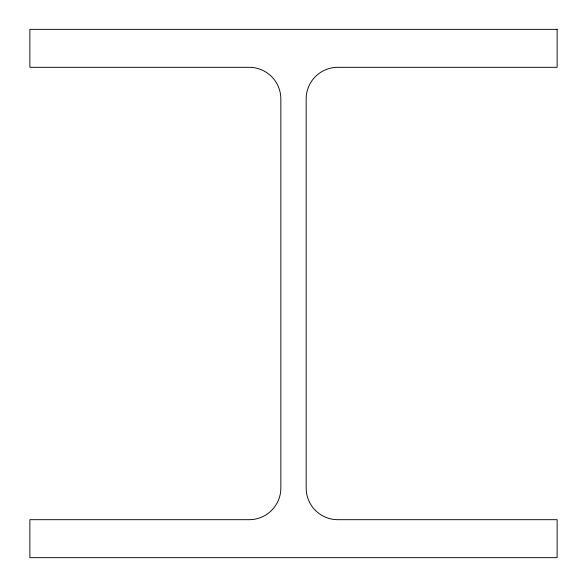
<?xml version="1.0" encoding="UTF-8"?>
<svg xmlns="http://www.w3.org/2000/svg" width="587" height="587" viewBox="0 0 587 587"><rect width="100%" height="100%" fill="white"/><g stroke="black" fill="none" stroke-linecap="round" stroke-linejoin="round"><path stroke-width="0.88" d="M557.122 29.35L29.878 29.35L29.878 67.314L249.211 67.314A31.632 31.632 0 0 1 280.843 98.946L280.843 488.054A31.632 31.632 0 0 1 249.211 519.686L29.878 519.686L29.878 557.65L557.122 557.65L557.122 519.686L337.789 519.686A31.632 31.632 0 0 1 306.157 488.054L306.157 98.946A31.632 31.632 0 0 1 337.789 67.314L557.122 67.314L557.122 29.35"/></g></svg>
